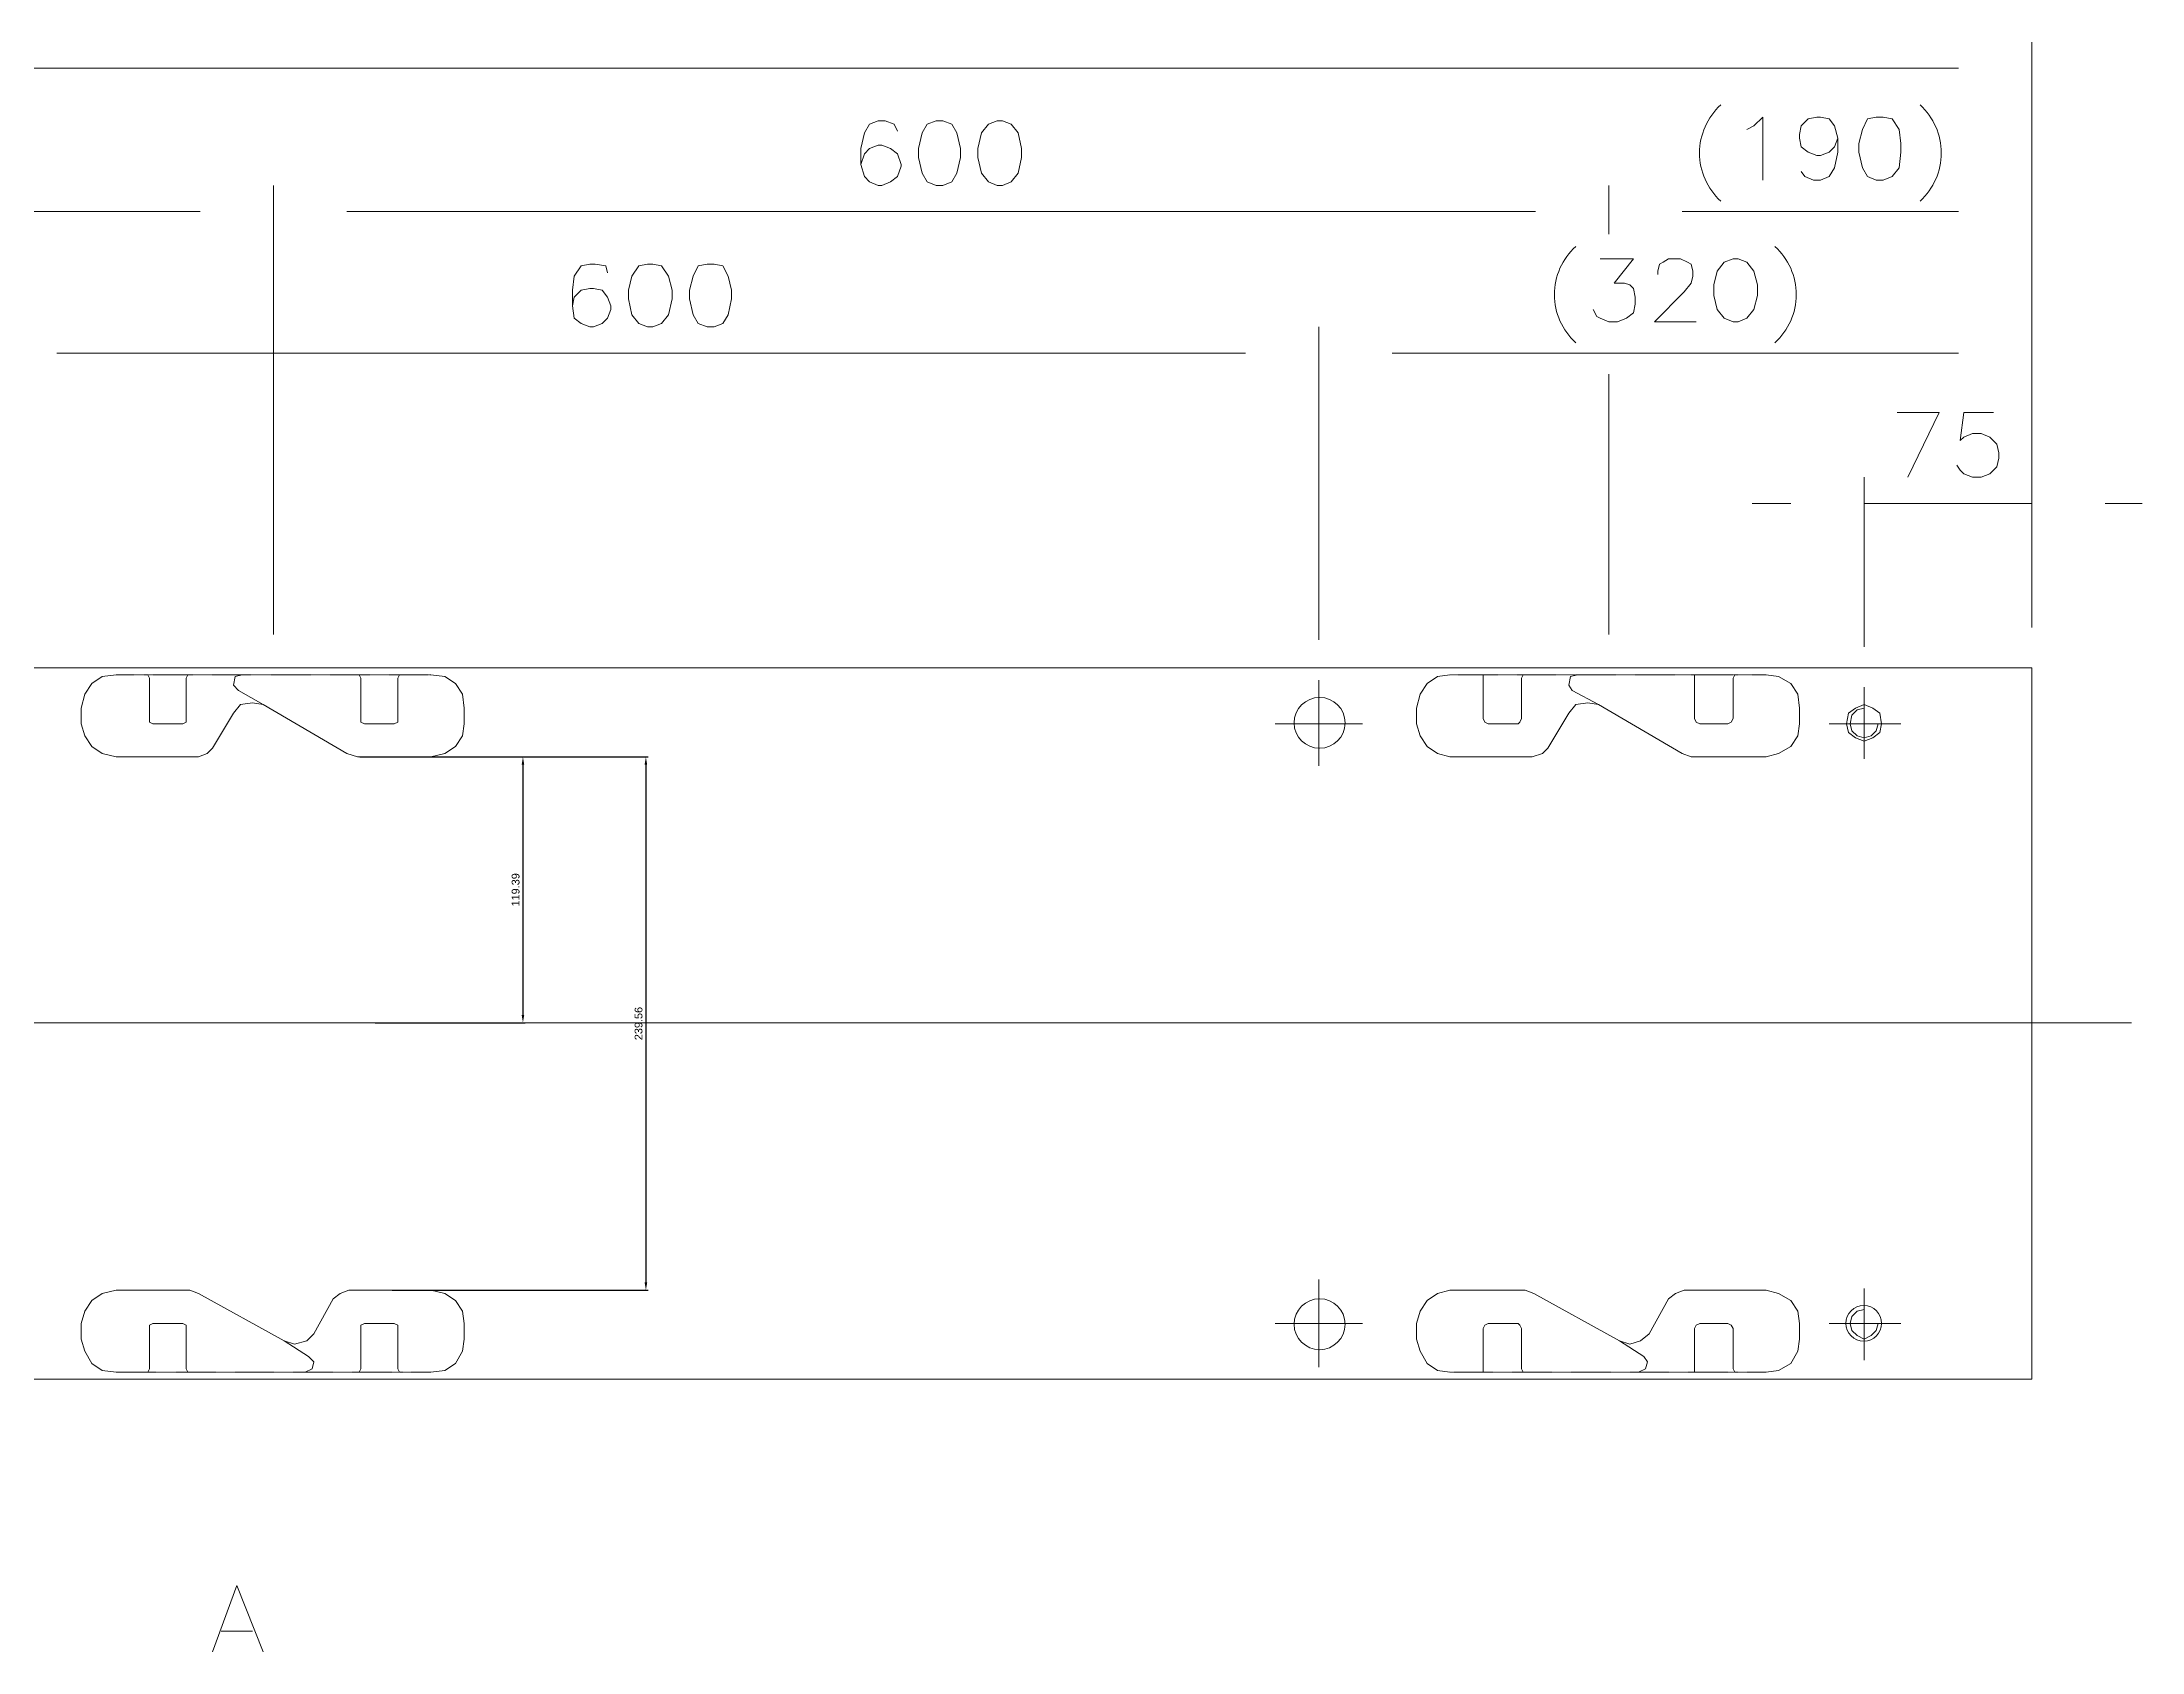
# Model space of a CAD drawing. Header units: millimetres. Extents: x -19541 to 104079, y -3200 to 10399.
# Drawn here: x -17279 to -16336, y -1239 to -515 of the extents above; entities that cross this region are included whole.
import ezdxf

# ---------------------------------------------------------------- set-up
doc = ezdxf.new("R2010")
doc.units = ezdxf.units.MM
doc.linetypes.add('PDF_IMPORT', pattern=[1, 0.8, -0.2])
doc.layers.add('PDF_Geometry', color=7, linetype='Continuous')
doc.styles.get("Standard").update_dxf_attribs({"font": 'arial.ttf'})
doc.dimstyles.new('AM_ISO', dxfattribs={"dimtxt": 3.5, "dimasz": 3.5, "dimexe": 1, "dimexo": 1, "dimgap": 1.5, "dimtad": 1, "dimdsep": 46, "dimtxsty": 'Standard', "dimcen": 0, "dimclrd": 256, "dimclre": 256, "dimclrt": 2, "dimadec": 0, "dimazin": 2, "dimtp": 0.1, "dimtm": 0.1, "dimtfac": 0.71, "dimtdec": 3, "dimtmove": 0, "dimatfit": 3, "dimfxl": 1, "dimlwd": -1, "dimlwe": -1, "dimarcsym": 1})

# ---------------------------------------------------------------- blocks, each defined once
blk = doc.blocks.new('*D150')
at = {"linetype": 'ByBlock', "transparency": 16777216}
for p, q in [((-17136.57, -836.69), (-17062.2, -836.69)), ((-17063.2, -840.19), (-17063.2, -952.58)), ((-17129.58, -956.08), (-17062.2, -956.08))]:
    blk.add_line(p, q, dxfattribs=at)
at = {"transparency": 16777216}
for points in [[(-17063.79, -840.19), (-17062.62, -840.19), (-17063.2, -836.69)], [(-17063.79, -952.58), (-17062.62, -952.58), (-17063.2, -956.08)]]:
    blk.add_solid(points, dxfattribs=at)
at = {"layer": 'Defpoints', "color": 0, "transparency": 16777216}
for p in [(-17137.57, -836.69), (-17130.58, -956.08), (-17063.2, -956.08)]:
    blk.add_point(p, dxfattribs=at)
at = {"color": 2, "transparency": 16777216, "insert": (-17066.49, -896.39), "char_height": 3.5, "attachment_point": 5, "rotation": 90}
blk.add_mtext('119.39', dxfattribs=at)
blk = doc.blocks.new('*D151')
at = {"linetype": 'ByBlock', "transparency": 16777216}
for p, q in [((-17120.07, -836.69), (-17006.95, -836.69)), ((-17007.95, -840.19), (-17007.95, -1072.75)), ((-17122.03, -1076.25), (-17006.95, -1076.25))]:
    blk.add_line(p, q, dxfattribs=at)
at = {"transparency": 16777216}
for points in [[(-17008.54, -840.19), (-17007.37, -840.19), (-17007.95, -836.69)], [(-17008.54, -1072.75), (-17007.37, -1072.75), (-17007.95, -1076.25)]]:
    blk.add_solid(points, dxfattribs=at)
at = {"layer": 'Defpoints', "color": 0, "transparency": 16777216}
for p in [(-17121.07, -836.69), (-17123.03, -1076.25), (-17007.95, -1076.25)]:
    blk.add_point(p, dxfattribs=at)
at = {"color": 2, "transparency": 16777216, "insert": (-17011.24, -956.47), "char_height": 3.5, "attachment_point": 5, "rotation": 90}
blk.add_mtext('239.56', dxfattribs=at)

msp = doc.modelspace()

# ---------------------------------------------------------------- linework, layer by layer
at = {"layer": 'PDF_Geometry', "lineweight": 18}
for p, q in [((-16385.103, -796.634), (-19365.103, -796.634)), ((-16385.103, -796.634), (-19365.103, -796.634)), ((-16385.103, -1116.313), (-16385.103, -796.634)), ((-19365.103, -1116.313), (-16385.103, -1116.313))]:
    msp.add_line(p, q, dxfattribs=at)
at = {"layer": 'PDF_Geometry', "lineweight": 9}
for points in [[(-16385.103, -515.443), (-16385.103, -778.569), (-16385.103, -643.471)], [(-16418.092, -527.225), (-19332.114, -527.225)], [(-16894.861, -555.501), (-16896.432, -552.359), (-16900.359, -550.789), (-16903.501, -550.789), (-16907.428, -552.359), (-16909.785, -556.287), (-16911.355, -563.356), (-16911.355, -570.425), (-16909.785, -575.923), (-16907.428, -578.279), (-16903.501, -579.85), (-16901.93, -579.85), (-16898.003, -578.279), (-16894.861, -575.923), (-16893.29, -571.21), (-16893.29, -570.425), (-16894.861, -565.712), (-16898.003, -563.356), (-16901.93, -561.785), (-16903.501, -561.785), (-16907.428, -563.356), (-16909.785, -565.712), (-16911.355, -570.425)], [(-16513.132, -554.716), (-16509.99, -553.144), (-16506.063, -549.218), (-16506.063, -577.494)], [(-16472.288, -558.643), (-16473.859, -562.57), (-16476.216, -564.926), (-16480.143, -566.497), (-16481.714, -566.497), (-16485.641, -564.926), (-16488.783, -562.57), (-16489.568, -558.643), (-16489.568, -557.072), (-16488.783, -553.144), (-16485.641, -550.003), (-16481.714, -549.217), (-16480.143, -549.217), (-16476.216, -550.003), (-16473.859, -553.144), (-16472.288, -558.643), (-16472.288, -564.926), (-16473.859, -571.995), (-16476.216, -575.922), (-16480.143, -577.493), (-16483.285, -577.493), (-16487.212, -575.922), (-16488.783, -573.566)], [(-17175.267, -579.85), (-17175.267, -781.711), (-17175.267, -579.85)], [(-16575.183, -601.843), (-16575.183, -579.85)], [(-16575.183, -601.843), (-16575.183, -579.85)], [(-16385.103, -778.569), (-16385.103, -579.85)], [(-17742.362, -591.632), (-17208.256, -591.632)], [(-17142.278, -591.632), (-16608.171, -591.632)], [(-16542.194, -591.632), (-16418.092, -591.632)], [(-16579.11, -612.839), (-16564.186, -612.839), (-16572.826, -623.835), (-16568.113, -623.835), (-16565.757, -624.621), (-16564.186, -626.192), (-16563.401, -630.119), (-16563.401, -633.261), (-16564.186, -637.188), (-16567.328, -639.544), (-16571.255, -641.115), (-16575.182, -641.115), (-16579.11, -639.544), (-16580.681, -638.759), (-16582.252, -635.617)], [(-16553.19, -619.908), (-16553.19, -618.337), (-16552.405, -615.195), (-16550.834, -614.41), (-16548.477, -612.839), (-16542.979, -612.839), (-16539.837, -614.41), (-16538.266, -615.195), (-16537.481, -618.337), (-16537.481, -620.693), (-16538.266, -623.835), (-16541.408, -627.762), (-16554.761, -641.115), (-16535.91, -641.115)], [(-17025.246, -619.123), (-17026.031, -615.981), (-17030.744, -615.195), (-17033.1, -615.195), (-17037.028, -615.981), (-17040.169, -620.694), (-17040.955, -626.977), (-17040.955, -634.046), (-17040.169, -639.544), (-17037.028, -641.901), (-17033.1, -643.472), (-17031.529, -643.472), (-17027.602, -641.901), (-17025.246, -639.544), (-17023.675, -635.617), (-17023.675, -634.046), (-17025.246, -630.119), (-17027.602, -626.977), (-17031.529, -626.192), (-17033.1, -626.192), (-17037.028, -626.977), (-17040.169, -630.119), (-17040.955, -634.046)], [(-17272.663, -655.253), (-16738.556, -655.253)], [(-16418.092, -655.253), (-16672.578, -655.253)], [(-16575.183, -781.711), (-16575.183, -664.679)], [(-16575.183, -781.711), (-16575.183, -664.679)], [(-16440.871, -711.02), (-16426.732, -681.959), (-16445.583, -681.959)], [(-16402.383, -681.959), (-16415.736, -681.959), (-16417.307, -694.526), (-16415.736, -692.955), (-16411.809, -691.384), (-16407.881, -691.384), (-16403.954, -692.955), (-16400.812, -696.097), (-16400.027, -700.024), (-16400.027, -702.38), (-16400.812, -706.308), (-16403.954, -709.449), (-16407.881, -711.02), (-16411.809, -711.02), (-16415.736, -709.449), (-16417.307, -707.878), (-16418.878, -705.522)], [(-16460.507, -787.209), (-16460.507, -711.02)], [(-16385.104, -778.569), (-16385.104, -711.02)], [(-16493.496, -722.802), (-16510.776, -722.802)], [(-16460.507, -722.802), (-16385.104, -722.802)], [(-16352.115, -722.802), (-16335.62, -722.802)], [(-16705.567, -840.62), (-16705.567, -802.132)], [(-16460.507, -837.478), (-16460.507, -805.274)], [(-16460.507, -814.7), (-16463.649, -815.485), (-16466.005, -817.841), (-16466.79, -821.769), (-16466.005, -824.911), (-16463.649, -827.267), (-16460.507, -828.052), (-16457.365, -827.267), (-16455.009, -824.911), (-16454.223, -821.769)], [(-16725.204, -821.769), (-16685.931, -821.769)], [(-16476.216, -821.769), (-16444.012, -821.769)], [(-16705.567, -1110.815), (-16705.567, -1071.542)], [(-16460.507, -1107.673), (-16460.507, -1075.469)], [(-16460.507, -1084.895), (-16463.649, -1085.68), (-16466.005, -1088.037), (-16466.79, -1091.178), (-16466.005, -1094.32), (-16463.649, -1096.677), (-16460.507, -1098.248), (-16457.365, -1096.677), (-16455.009, -1094.32), (-16454.223, -1091.178)], [(-16725.204, -1091.178), (-16685.931, -1091.178)], [(-16476.216, -1091.178), (-16444.012, -1091.178)], [(-17202.757, -1238.843), (-17191.761, -1208.996), (-17179.98, -1238.843)], [(-17198.83, -1229.418), (-17184.692, -1229.418)]]:
    msp.add_lwpolyline(points, dxfattribs=at)
for points in [[(-16877.581, -550.788), (-16881.508, -552.359), (-16883.865, -556.286), (-16885.435, -563.355), (-16885.435, -567.283), (-16883.865, -574.352), (-16881.508, -578.279), (-16877.581, -579.85), (-16874.439, -579.85), (-16870.512, -578.279), (-16868.156, -574.352), (-16866.585, -567.283), (-16866.585, -563.355), (-16868.156, -556.286), (-16870.512, -552.359), (-16874.439, -550.788)], [(-16850.09, -550.788), (-16854.018, -552.359), (-16857.159, -556.286), (-16858.73, -563.355), (-16858.73, -567.283), (-16857.159, -574.352), (-16854.018, -578.279), (-16850.09, -579.85), (-16847.734, -579.85), (-16843.807, -578.279), (-16840.665, -574.352), (-16839.094, -567.283), (-16839.094, -563.355), (-16840.665, -556.286), (-16843.807, -552.359), (-16847.734, -550.788)], [(-16455.009, -549.218), (-16458.936, -550.003), (-16461.292, -554.716), (-16462.863, -560.999), (-16462.863, -564.927), (-16461.292, -571.996), (-16458.936, -575.923), (-16455.009, -577.494), (-16451.867, -577.494), (-16447.94, -575.923), (-16444.798, -571.996), (-16444.012, -564.927), (-16444.012, -560.999), (-16444.798, -554.716), (-16447.94, -550.003), (-16451.867, -549.218)], [(-16519.416, -612.839), (-16523.343, -614.41), (-16526.485, -618.337), (-16528.056, -624.621), (-16528.056, -629.333), (-16526.485, -635.617), (-16523.343, -639.544), (-16519.416, -641.115), (-16517.059, -641.115), (-16513.132, -639.544), (-16509.99, -635.617), (-16508.419, -629.333), (-16508.419, -624.621), (-16509.99, -618.337), (-16513.132, -614.41), (-16517.059, -612.839)], [(-17007.18, -615.195), (-17011.108, -615.981), (-17014.249, -620.694), (-17015.82, -626.977), (-17015.82, -630.904), (-17014.249, -637.973), (-17011.108, -641.901), (-17007.18, -643.472), (-17004.824, -643.472), (-17000.897, -641.901), (-16997.755, -637.973), (-16996.184, -630.904), (-16996.184, -626.977), (-16997.755, -620.694), (-17000.897, -615.981), (-17004.824, -615.195)], [(-16980.475, -615.195), (-16984.402, -615.981), (-16986.759, -620.694), (-16988.33, -626.977), (-16988.33, -630.904), (-16986.759, -637.973), (-16984.402, -641.901), (-16980.475, -643.472), (-16977.333, -643.472), (-16973.406, -641.901), (-16971.05, -637.973), (-16969.479, -630.904), (-16969.479, -626.977), (-16971.05, -620.694), (-16973.406, -615.981), (-16977.333, -615.195)], [(-16705.567, -643.471), (-16705.567, -784.067)]]:
    msp.add_lwpolyline(points, close=True, dxfattribs=at)
at = {"layer": 'PDF_Geometry', "lineweight": 13}
for points in [[(-17245.958, -799.776), (-17252.241, -800.562), (-17256.954, -803.703), (-17260.096, -808.416), (-17261.666, -814.7)], [(-17231.034, -801.347), (-17231.819, -799.776), (-17233.39, -799.776)], [(-17231.034, -819.412), (-17231.034, -801.347)], [(-17212.183, -799.776), (-17213.754, -799.776), (-17214.539, -801.347)], [(-17214.539, -801.347), (-17214.539, -819.412)], [(-17189.405, -799.776), (-17192.547, -800.562), (-17193.332, -804.489), (-17190.976, -806.845)], [(-17135.994, -801.347), (-17136.78, -799.776), (-17138.351, -799.776)], [(-17135.994, -801.347), (-17135.994, -819.412)], [(-17117.144, -799.776), (-17118.714, -799.776), (-17119.5, -801.347)], [(-17119.5, -819.412), (-17119.5, -801.347)], [(-17089.653, -814.7), (-17090.438, -808.416), (-17093.58, -803.703), (-17098.293, -800.562), (-17104.576, -799.776)], [(-16646.659, -799.776), (-16652.157, -800.562), (-16656.869, -803.703), (-16660.011, -808.416), (-16661.582, -814.7)], [(-16631.735, -801.347), (-16631.735, -799.776), (-16633.306, -799.776)], [(-16631.735, -819.412), (-16631.735, -801.347)], [(-16612.099, -799.776), (-16613.669, -799.776), (-16614.455, -801.347)], [(-16614.455, -801.347), (-16614.455, -819.412)], [(-16589.321, -799.776), (-16592.463, -800.562), (-16593.248, -804.489), (-16591.677, -806.845)], [(-16536.695, -801.347), (-16536.695, -799.776), (-16538.266, -799.776)], [(-16536.696, -801.347), (-16536.696, -819.412)], [(-16517.059, -799.776), (-16518.63, -799.776), (-16519.416, -801.347)], [(-16519.416, -819.412), (-16519.416, -801.347)], [(-16489.568, -814.7), (-16490.354, -808.416), (-16493.496, -803.703), (-16498.994, -800.562), (-16504.492, -799.776)], [(-17142.278, -835.121), (-17179.98, -813.129), (-17190.976, -806.845)], [(-16542.194, -835.121), (-16579.895, -813.129), (-16591.677, -806.845)], [(-17261.667, -821.769), (-17261.667, -814.7)], [(-17231.034, -819.412), (-17231.034, -820.983), (-17229.463, -821.769)], [(-17216.11, -821.769), (-17214.539, -820.983), (-17214.539, -819.412)], [(-17202.758, -832.765), (-17193.332, -817.056)], [(-17179.98, -813.129), (-17184.692, -812.343), (-17190.19, -813.129), (-17193.332, -817.056)], [(-17135.994, -819.412), (-17135.994, -820.983), (-17134.423, -821.769)], [(-17121.071, -821.769), (-17119.5, -820.983), (-17119.5, -819.412)], [(-17089.653, -814.7), (-17089.653, -821.769)], [(-16661.582, -821.769), (-16661.582, -814.7)], [(-16631.735, -819.412), (-16630.949, -820.983), (-16629.379, -821.769)], [(-16616.026, -821.769), (-16615.24, -820.983), (-16614.455, -819.412)], [(-16602.673, -832.765), (-16593.248, -817.056)], [(-16579.895, -813.129), (-16584.608, -812.343), (-16590.106, -813.129), (-16593.248, -817.056)], [(-16536.695, -819.412), (-16535.91, -820.983), (-16534.339, -821.769)], [(-16521.772, -821.769), (-16520.201, -820.983), (-16519.416, -819.412)], [(-16489.569, -814.7), (-16489.569, -821.769)], [(-17261.666, -821.769), (-17260.096, -827.267), (-17256.954, -831.98), (-17252.241, -835.122), (-17245.958, -836.692)], [(-17216.11, -821.769), (-17229.463, -821.769)], [(-17134.423, -821.769), (-17121.071, -821.769)], [(-17104.576, -836.692), (-17098.293, -835.122), (-17093.58, -831.98), (-17090.438, -827.267), (-17089.653, -821.769)], [(-16661.582, -821.769), (-16660.011, -827.267), (-16656.869, -831.98), (-16652.157, -835.122), (-16646.659, -836.692)], [(-16616.026, -821.769), (-16629.379, -821.769)], [(-16534.339, -821.769), (-16521.772, -821.769)], [(-16504.492, -836.692), (-16498.994, -835.122), (-16493.496, -831.98), (-16490.354, -827.267), (-16489.568, -821.769)], [(-17245.957, -836.692), (-17209.041, -836.692)], [(-17209.041, -836.692), (-17205.114, -835.122), (-17202.757, -832.765)], [(-17142.278, -835.122), (-17137.565, -836.692)], [(-17137.565, -836.692), (-17104.576, -836.692)], [(-16646.659, -836.692), (-16609.742, -836.692)], [(-16609.742, -836.692), (-16605.03, -835.122), (-16602.673, -832.765)], [(-16542.193, -835.122), (-16538.266, -836.692)], [(-16538.266, -836.692), (-16504.492, -836.692)], [(-17245.958, -1076.255), (-17252.241, -1077.826), (-17256.954, -1080.967), (-17260.096, -1085.68), (-17261.666, -1091.178)], [(-17212.968, -1076.255), (-17245.957, -1076.255)], [(-17209.041, -1077.826), (-17212.968, -1076.255)], [(-17209.041, -1077.826), (-17170.554, -1099.033), (-17159.558, -1106.102)], [(-17148.561, -1080.182), (-17157.201, -1095.891)], [(-17141.492, -1076.255), (-17145.42, -1077.826), (-17148.561, -1080.182)], [(-17104.576, -1076.255), (-17141.492, -1076.255)], [(-17089.653, -1091.178), (-17090.438, -1085.68), (-17093.58, -1080.967), (-17098.293, -1077.826), (-17104.576, -1076.255)], [(-16646.659, -1076.255), (-16652.157, -1077.826), (-16656.869, -1080.967), (-16660.011, -1085.68), (-16661.582, -1091.178)], [(-16612.884, -1076.255), (-16646.658, -1076.255)], [(-16608.957, -1077.826), (-16612.884, -1076.255)], [(-16608.957, -1077.826), (-16570.47, -1099.033), (-16559.473, -1106.102)], [(-16548.477, -1080.182), (-16557.117, -1095.891)], [(-16541.408, -1076.255), (-16545.335, -1077.826), (-16548.477, -1080.182)], [(-16504.492, -1076.255), (-16541.408, -1076.255)], [(-16489.568, -1091.178), (-16490.354, -1085.68), (-16493.496, -1080.967), (-16498.994, -1077.826), (-16504.492, -1076.255)], [(-17261.666, -1098.248), (-17261.666, -1091.179)], [(-17229.463, -1091.178), (-17231.034, -1091.964), (-17231.034, -1093.535)], [(-17231.034, -1093.535), (-17231.034, -1111.6)], [(-17216.11, -1091.179), (-17229.463, -1091.179)], [(-17214.539, -1093.535), (-17214.539, -1091.964), (-17216.11, -1091.178)], [(-17214.539, -1111.6), (-17214.539, -1093.535)], [(-17134.423, -1091.178), (-17135.994, -1091.964), (-17135.994, -1093.535)], [(-17135.994, -1111.6), (-17135.994, -1093.535)], [(-17134.423, -1091.179), (-17121.071, -1091.179)], [(-17119.5, -1093.535), (-17119.5, -1091.964), (-17121.071, -1091.178)], [(-17119.5, -1093.535), (-17119.5, -1111.6)], [(-17089.653, -1091.179), (-17089.653, -1098.248)], [(-16661.582, -1098.248), (-16661.582, -1091.179)], [(-16629.379, -1091.178), (-16630.949, -1091.964), (-16631.735, -1093.535)], [(-16631.735, -1093.535), (-16631.735, -1111.6)], [(-16616.026, -1091.179), (-16629.379, -1091.179)], [(-16614.455, -1093.535), (-16615.24, -1091.964), (-16616.026, -1091.178)], [(-16614.455, -1111.6), (-16614.455, -1093.535)], [(-16534.339, -1091.178), (-16535.91, -1091.964), (-16536.695, -1093.535)], [(-16536.695, -1111.6), (-16536.695, -1093.535)], [(-16534.339, -1091.179), (-16521.772, -1091.179)], [(-16519.416, -1093.535), (-16520.201, -1091.964), (-16521.772, -1091.178)], [(-16519.415, -1093.535), (-16519.415, -1111.6)], [(-16489.568, -1091.179), (-16489.568, -1098.248)], [(-17261.666, -1098.247), (-17260.096, -1103.746), (-17256.954, -1109.244), (-17252.241, -1112.386), (-17245.958, -1113.171)], [(-17170.554, -1099.033), (-17165.841, -1100.604), (-17160.343, -1099.033), (-17157.201, -1095.891)], [(-17104.576, -1113.171), (-17098.293, -1112.386), (-17093.58, -1109.244), (-17090.438, -1103.746), (-17089.653, -1098.247)], [(-16661.582, -1098.247), (-16660.011, -1103.746), (-16656.869, -1109.244), (-16652.157, -1112.386), (-16646.659, -1113.171)], [(-16570.47, -1099.033), (-16565.757, -1100.604), (-16561.044, -1099.033), (-16557.117, -1095.891)], [(-16504.492, -1113.171), (-16498.994, -1112.386), (-16493.496, -1109.244), (-16490.354, -1103.746), (-16489.568, -1098.247)], [(-17233.39, -1113.171), (-17231.819, -1113.171), (-17231.034, -1111.6)], [(-17214.539, -1111.6), (-17213.754, -1113.171), (-17212.183, -1113.171)], [(-17161.129, -1113.171), (-17157.987, -1111.6), (-17157.201, -1108.458), (-17159.558, -1106.102)], [(-17138.351, -1113.171), (-17136.78, -1113.171), (-17135.994, -1111.6)], [(-17119.5, -1111.6), (-17118.714, -1113.171), (-17117.144, -1113.171)], [(-16633.306, -1113.171), (-16631.735, -1113.171), (-16631.735, -1111.6)], [(-16614.455, -1111.6), (-16613.669, -1113.171), (-16612.099, -1113.171)], [(-16561.83, -1113.171), (-16558.688, -1111.6), (-16557.903, -1108.458), (-16559.473, -1106.102)], [(-16538.266, -1113.171), (-16536.695, -1113.171), (-16536.695, -1111.6)], [(-16519.416, -1111.6), (-16518.63, -1113.171), (-16517.059, -1113.171)]]:
    msp.add_lwpolyline(points, dxfattribs=at)
at = {"layer": 'PDF_Geometry', "linetype": 'PDF_IMPORT', "lineweight": 13, "ltscale": 0.156667}
for points in [[(-17245.957, -799.776), (-17104.576, -799.776)], [(-16646.659, -799.776), (-16504.492, -799.776)], [(-17104.576, -1113.171), (-17245.957, -1113.171)], [(-16504.492, -1113.171), (-16646.658, -1113.171)]]:
    msp.add_lwpolyline(points, dxfattribs=at)
at = {"layer": 'PDF_Geometry', "lineweight": 13}
msp.add_lwpolyline([(-16452.652, -821.769), (-16453.438, -817.056), (-16456.579, -814.7), (-16460.507, -813.129), (-16464.434, -814.7), (-16467.576, -817.056), (-16468.361, -821.769), (-16467.576, -825.696), (-16464.434, -828.052), (-16460.507, -829.623), (-16456.579, -828.052), (-16453.438, -825.696)], close=True, dxfattribs=at)
at = {"layer": 'PDF_Geometry', "linetype": 'PDF_IMPORT', "lineweight": 9, "ltscale": 0.27}
msp.add_lwpolyline([(-19409.874, -956.081), (-16340.333, -956.081)], dxfattribs=at)
at = {"layer": 'PDF_Geometry', "lineweight": 13}
for centre, radius in [((-16705.21, -821.376), 11.431), ((-16705.21, -1091.571), 11.431), ((-16460.664, -1091.178), 8.012)]:
    msp.add_circle(centre, radius, dxfattribs=at)
at = {"layer": 'PDF_Geometry', "lineweight": 9}
for centre, start, end in [((-16505.277, -565.319), 132.273689, 227.726311), ((-16455.009, -565.319), 312.273689, 47.726311), ((-16570.47, -628.941), 132.273689, 227.726311), ((-16520.201, -628.941), 312.273689, 47.726311)]:
    msp.add_arc(centre, 29.191, start, end, dxfattribs=at)

# ---------------------------------------------------------------- dimensions: what is measured, and where the dimension line sits
for base, p1, p2, picture, middle in [((-17063.202, -956.081), (-17137.565, -836.692), (-17130.579, -956.081), '*D150', (-17066.49, -896.387)), ((-17007.955, -1076.255), (-17121.071, -836.692), (-17123.034, -1076.255), '*D151', (-17011.243, -956.474))]:
    dim = msp.add_linear_dim(base=base, p1=p1, p2=p2, angle=90, dimstyle='AM_ISO')
    dim.commit()
    dim.dimension.update_dxf_attribs({"geometry": picture, "text_midpoint": middle})

doc.saveas('drawing.dxf')
